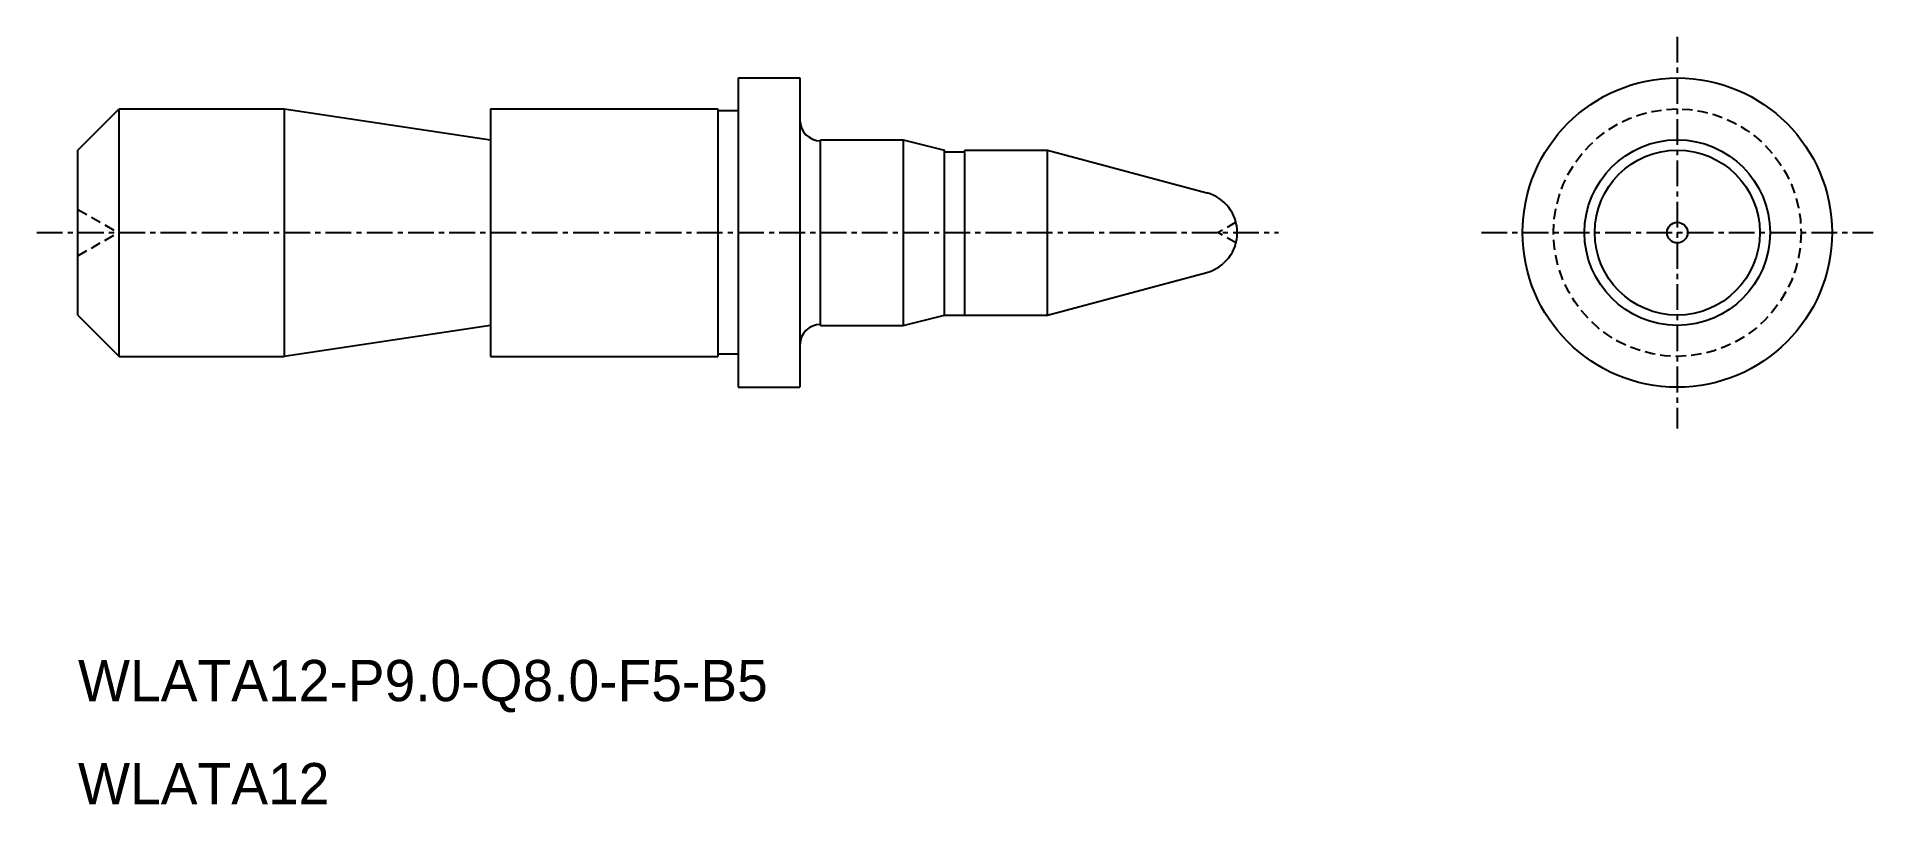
# Model space of a CAD drawing. Extents: x -2236.6 to -2147.6, y -871.3 to -834.
import ezdxf

# ---------------------------------------------------------------- set-up
doc = ezdxf.new("R2010")
doc.units = 0
doc.linetypes.add('CENTER', pattern=[2, 1.25, -0.25, 0.25, -0.25])
doc.linetypes.add('DASHED', pattern=[0.75, 0.5, -0.25])
doc.layers.get('0').update_dxf_attribs({"linetype": 'CONTINUOUS'})
doc.layers.add('CENTER', color=1, linetype='CENTER')

msp = doc.modelspace()

# ---------------------------------------------------------------- linework, layer by layer
at = {"color": 7, "linetype": 'CONTINUOUS'}
for p, q in [((-2202.625, -836.037), (-2202.625, -851.037)), ((-2202.625, -836.037), (-2199.625, -836.037)), ((-2199.625, -836.037), (-2199.625, -851.037)), ((-2234.625, -839.537), (-2232.625, -837.537)), ((-2232.625, -837.537), (-2224.625, -837.537)), ((-2224.625, -837.537), (-2224.625, -849.537)), ((-2224.625, -837.537), (-2214.625, -839.037)), ((-2214.625, -837.537), (-2203.598, -837.537)), ((-2214.625, -837.537), (-2214.625, -849.537)), ((-2203.598, -837.537), (-2203.598, -849.537)), ((-2234.625, -847.537), (-2234.625, -839.537)), ((-2198.625, -839.037), (-2194.625, -839.037)), ((-2198.625, -848.037), (-2198.625, -839.037)), ((-2194.625, -839.037), (-2194.625, -848.037)), ((-2187.625, -839.537), (-2179.907, -841.606)), ((-2187.625, -847.537), (-2187.625, -839.537)), ((-2187.625, -847.537), (-2179.907, -845.469)), ((-2234.625, -847.537), (-2232.625, -849.537)), ((-2214.625, -848.037), (-2224.625, -849.537)), ((-2198.625, -848.037), (-2194.625, -848.037)), ((-2232.625, -849.537), (-2224.625, -849.537)), ((-2214.625, -849.537), (-2203.598, -849.537)), ((-2202.625, -851.037), (-2199.625, -851.037))]:
    msp.add_line(p, q, dxfattribs=at)
at = {"color": 7}
for p, q in [((-2194.625, -839.037), (-2192.625, -839.537)), ((-2192.625, -847.537), (-2192.625, -839.537)), ((-2191.625, -847.537), (-2191.625, -839.537)), ((-2191.625, -839.537), (-2187.625, -839.537)), ((-2194.625, -848.037), (-2192.625, -847.537)), ((-2192.625, -847.537), (-2187.625, -847.537))]:
    msp.add_line(p, q, dxfattribs=at)
at = {"color": 3, "linetype": 'DASHED'}
for p, q in [((-2234.625, -842.412), (-2232.677, -843.537)), ((-2178.488, -843.037), (-2179.354, -843.537)), ((-2234.625, -844.662), (-2232.677, -843.537)), ((-2178.488, -844.037), (-2179.354, -843.537))]:
    msp.add_line(p, q, dxfattribs=at)
at = {"color": 7, "linetype": 'CONTINUOUS'}
for points in [[(-2202.625, -837.637), (-2203.598, -837.637)], [(-2191.625, -839.637), (-2192.625, -839.637)], [(-2202.625, -849.437), (-2203.598, -849.437)]]:
    msp.add_lwpolyline(points, dxfattribs=at)
for radius in [7.5, 4.5, 4]:
    msp.add_circle((-2157.091, -843.537), radius, dxfattribs=at)
at = {"color": 3, "linetype": 'DASHED'}
msp.add_circle((-2157.091, -843.537), 6, dxfattribs=at)
at = {"color": 7, "linetype": 'CONTINUOUS'}
for centre, radius, start, end in [((-2198.625, -838.087), 1, 180, 270), ((-2180.424, -843.537), 2, 285, 75), ((-2198.625, -848.987), 1, 90, 180)]:
    msp.add_arc(centre, radius, start, end, dxfattribs=at)
at = {"layer": 'CENTER', "color": 1, "linetype": 'CENTER'}
for p, q in [((-2157.091, -834.037), (-2157.091, -853.037)), ((-2236.625, -843.537), (-2176.424, -843.537)), ((-2166.591, -843.537), (-2147.591, -843.537))]:
    msp.add_line(p, q, dxfattribs=at)
at = {"layer": 'CENTER', "color": 7, "linetype": 'CONTINUOUS'}
msp.add_line((-2232.625, -849.537), (-2232.625, -837.537), dxfattribs=at)
msp.add_circle((-2157.091, -843.537), 0.5, dxfattribs=at)

# ---------------------------------------------------------------- texts
at = {"color": 7, "linetype": 'CONTINUOUS'}
for s, p in [('WLATA12-P9.0-Q8.0-F5-B5', (-2234.625, -866.259)), ('WLATA12', (-2234.625, -871.259))]:
    msp.add_text(s, height=2, dxfattribs=at).set_placement(p)

doc.saveas('drawing.dxf')
